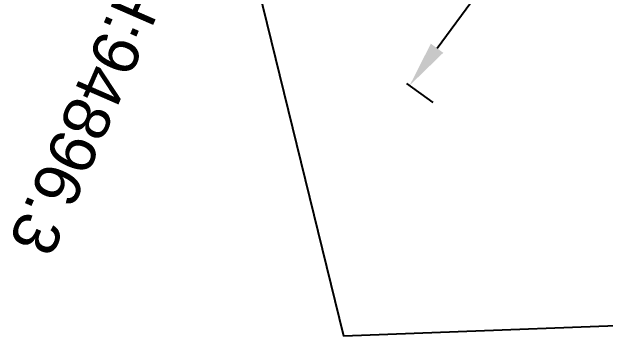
# Model space of a CAD drawing. Header units: metres. Extents: x 644418 to 1306172, y 3366650 to 6747308.
# Drawn here: x 656074.07 to 656106.15, y 3371253.3 to 3371270.87 of the extents above; entities that cross this region are included whole.
import ezdxf

# ---------------------------------------------------------------- set-up
doc = ezdxf.new("R2010")
doc.units = ezdxf.units.M
doc.header["$MEASUREMENT"] = 0
doc.linetypes.add('CENTER', pattern=[2, 1.25, -0.25, 0.25, -0.25])
doc.layers.get('Defpoints').update_dxf_attribs({"lineweight": 0})
doc.layers.add('DFCC Boundary', color=6, linetype='CENTER')
doc.layers.add('WATER_LOGGED_AREA', color=5, linetype='Continuous')
doc.layers.add('Proposed TPTC Chainages', color=1, linetype='Continuous', lineweight=0)
doc.styles.get("Standard").update_dxf_attribs({"font": 'arial.ttf'})
doc.styles.add('Style-Arial', font='arial.ttf')
doc.dimstyles.new('DIM', dxfattribs={"dimtxt": 2.5, "dimasz": 2.5, "dimexe": 0.18, "dimexo": 0.0625, "dimgap": 0.09, "dimtad": 0, "dimtih": 1, "dimtoh": 1, "dimdec": 3, "dimzin": 0, "dimdsep": 46, "dimtxsty": 'Standard', "dimcen": 0.09, "dimadec": 0, "dimazin": 0, "dimtfac": 1, "dimtdec": 3, "dimtofl": 0, "dimtmove": 0, "dimatfit": 3, "dimfxl": 1, "dimtolj": 1, "dimtzin": 0, "dimarcsym": 0})

# ---------------------------------------------------------------- blocks, each defined once
blk = doc.blocks.new('*D1830')
at = {"layer": 'Defpoints', "color": 0, "linetype": 'Continuous', "ltscale": 0.5, "transparency": 16777216}
for p in [(656184.642, 3371388.213), (656185.963, 3371387.244), (656096.902, 3371265.912)]:
    blk.add_point(p, dxfattribs=at)
at = {"layer": 'DFCC Boundary', "color": 0, "linetype": 'Continuous', "lineweight": -2, "ltscale": 0.5, "transparency": 16777216}
for p, q in [((656185.913, 3371387.281), (656184.497, 3371388.32)), ((656183.163, 3371386.198), (656111.861, 3371289.06)), ((656097.061, 3371268.897), (656110.243, 3371286.856)), ((656096.852, 3371265.949), (656095.436, 3371266.988))]:
    blk.add_line(p, q, dxfattribs=at)
at = {"layer": 'DFCC Boundary', "color": 0, "linetype": 'Continuous', "ltscale": 0.5, "transparency": 16777216}
for points in [[(656182.827, 3371386.445), (656183.499, 3371385.952), (656184.642, 3371388.213)], [(656096.725, 3371269.144), (656097.397, 3371268.65), (656095.581, 3371266.882)]]:
    blk.add_solid(points, dxfattribs=at)
at = {"layer": 'DFCC Boundary', "color": 0, "linetype": 'Continuous', "ltscale": 0.5, "transparency": 16777216, "insert": (656111.052, 3371287.958), "char_height": 2.5, "attachment_point": 5, "rotation": 145}
blk.add_mtext('\\A1;150.51 m', dxfattribs=at)

msp = doc.modelspace()

# ---------------------------------------------------------------- linework, layer by layer
at = {"layer": 'WATER_LOGGED_AREA', "linetype": 'Continuous'}
msp.add_polyline3d([(656085.794, 3371278.715, 266.619), (656140.326, 3371278.427, 266.777), (656139.803, 3371253.426, 266.75), (656133.885, 3371254.892, 264.074), (656092.026, 3371253.302, 266.527), (656085.794, 3371278.715, 266.619)], dxfattribs=at)

# ---------------------------------------------------------------- texts
at = {"layer": 'Proposed TPTC Chainages', "lineweight": 0, "insert": (656088.577, 3371289.0785), "char_height": 2.5, "attachment_point": 4, "rotation": 246.43685, "line_spacing_factor": 0.6, "style": 'Style-Arial'}
msp.add_mtext('CTP1 AT CH:94896.3', dxfattribs=at)

# ---------------------------------------------------------------- dimensions: what is measured, and where the dimension line sits
at = {"layer": 'DFCC Boundary', "linetype": 'Continuous', "ltscale": 0.5}
dim = msp.add_linear_dim(base=(656184.6424, 3371388.2134), p1=(656096.9021, 3371265.9123), p2=(656185.963, 3371387.2441), angle=53.7203, dimstyle='DIM', override={"dimdec": 2, "dimpost": ' m'}, dxfattribs=at)
dim.commit()
dim.dimension.update_dxf_attribs({"geometry": '*D1830', "text_midpoint": (656111.0521, 3371287.958), "dimtype": 129, "text_rotation": 145})

doc.saveas('drawing.dxf')
